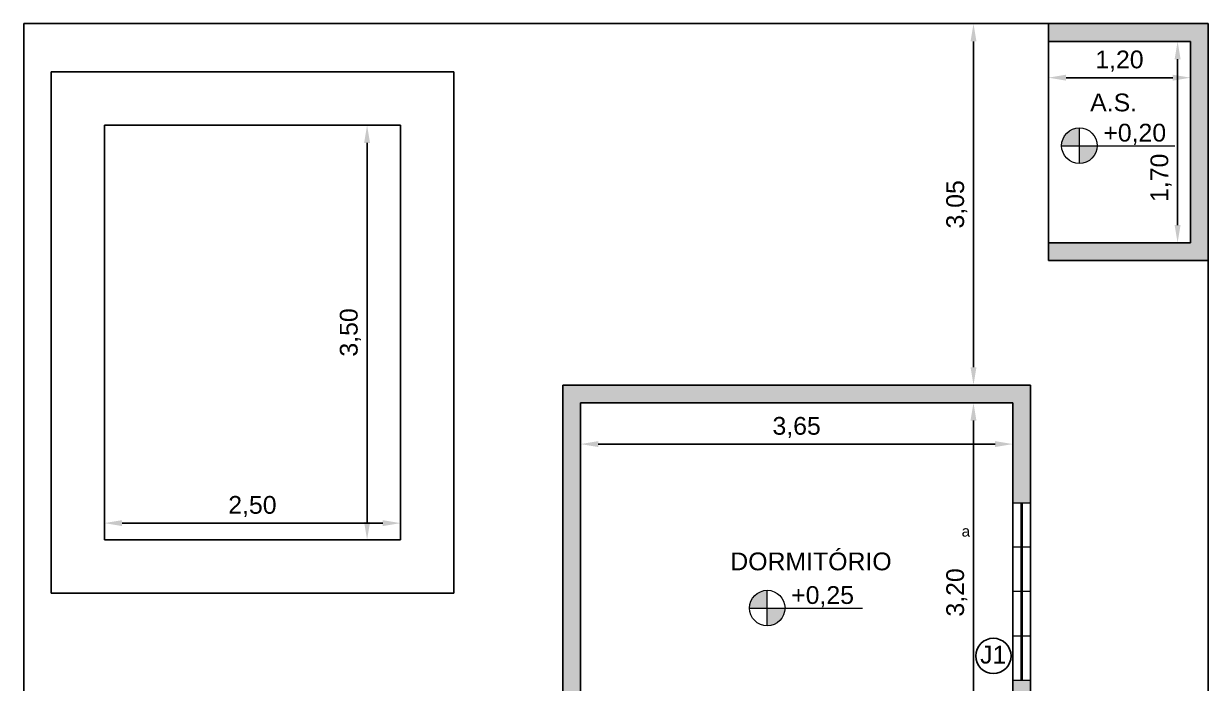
# Model space of a CAD drawing. Header units: inches. Extents: x 2 to 116, y 2 to 108.
# Drawn here: x 16.96 to 26.96, y 20.55 to 26.11 of the extents above; entities that cross this region are included whole.
import ezdxf
from ezdxf.enums import TextEntityAlignment as Align

# ---------------------------------------------------------------- set-up
doc = ezdxf.new("R2010")
doc.units = ezdxf.units.IN
doc.header["$MEASUREMENT"] = 0
doc.layers.add('04 ESQUADRIAS', color=252, linetype='Continuous', lineweight=9)
doc.layers.add('07.1 DETALHES', color=251, linetype='Continuous', lineweight=9)
for name, color, linetype in [('05 TEXTOS', 251, 'Continuous'), ('15.1 HACHURA PAREDES', 253, 'Continuous'), ('ELE_TEX3', 7, 'Continuous')]:
    doc.layers.add(name, color=color, linetype=linetype)
doc.layers.add('06 COTAS', color=7, linetype='Continuous', lineweight=9, true_color=0x96363a)
doc.styles.add('ARIAL', font='arial.ttf', dxfattribs={"width": 1.2})
doc.styles.get("Standard").update_dxf_attribs({"font": 'arial.ttf'})
doc.styles.add('TEXTO 15MM', font='arial.ttf', dxfattribs={"height": 0.15})
doc.styles.add('TEXTO BASICO 015', font='arial.ttf', dxfattribs={"height": 0.15})
doc.dimstyles.new('COTA', dxfattribs={"dimtxt": 0.15, "dimasz": 0.15, "dimexe": 0.05, "dimexo": 0.2, "dimgap": 0.05, "dimtad": 1, "dimzin": 1, "dimtxsty": 'TEXTO BASICO 015', "dimcen": 2.5, "dimadec": 8, "dimazin": 0, "dimtfac": 1, "dimtmove": 0, "dimatfit": 3, "dimfxl": 1, "dimarcsym": 0})
doc.dimstyles.new('Cotas Internas', dxfattribs={"dimtxt": 0.15, "dimasz": 0.15, "dimexe": 0, "dimexo": 0, "dimgap": 0, "dimtad": 0, "dimtoh": 1, "dimzin": 1, "dimdsep": 46, "dimtxsty": 'Standard', "dimcen": 2.5, "dimse1": 1, "dimse2": 1, "dimsd1": 1, "dimsd2": 1, "dimclrd": 256, "dimclre": 256, "dimclrt": 256, "dimadec": 0, "dimazin": 0, "dimtfac": 1, "dimtix": 1, "dimtmove": 1, "dimatfit": 3, "dimfxl": 1, "dimlwe": -1, "dimarcsym": 0})

# ---------------------------------------------------------------- blocks, each defined once
blk = doc.blocks.new('JANELA 150')
at = {"layer": '04 ESQUADRIAS'}
for p, q in [((0, 0.15), (1.5, 0.15)), ((0, 0), (0, 0.15)), ((0.375, 0), (0.375, 0.15)), ((0.75, 0), (0.75, 0.15)), ((1.125, 0), (1.125, 0.15)), ((1.5, 0.15), (1.5, 0)), ((0, 0.08), (1.5, 0.08)), ((1.5, 0.07), (0, 0.07)), ((1.5, 0), (0, 0))]:
    blk.add_line(p, q, dxfattribs=at)
blk = doc.blocks.new('*D65')
at = {"layer": '06 COTAS', "color": 0, "lineweight": -2, "transparency": 16777216}
for p, q in [((21.664, 22.713), (21.664, 22.515)), ((25.314, 22.713), (25.314, 22.515)), ((21.814, 22.565), (25.164, 22.565))]:
    blk.add_line(p, q, dxfattribs=at)
at = {"layer": '06 COTAS', "color": 0, "transparency": 16777216}
for points in [[(21.814, 22.59), (21.814, 22.54), (21.664, 22.565)], [(25.164, 22.59), (25.164, 22.54), (25.314, 22.565)]]:
    blk.add_solid(points, dxfattribs=at)
at = {"layer": 'Defpoints', "color": 0, "transparency": 16777216}
for p in [(21.664, 22.913), (25.314, 22.913), (25.314, 22.565)]:
    blk.add_point(p, dxfattribs=at)
at = {"layer": '06 COTAS', "color": 0, "transparency": 16777216, "insert": (23.489, 22.705), "char_height": 0.15, "attachment_point": 5, "style": 'TEXTO BASICO 015'}
blk.add_mtext('3,65', dxfattribs=at)
blk = doc.blocks.new('*D66')
at = {"layer": '06 COTAS', "color": 0, "lineweight": -2, "transparency": 16777216}
for p, q in [((25.114, 22.913), (24.932, 22.913)), ((24.982, 22.763), (24.982, 19.863)), ((25.114, 19.713), (24.932, 19.713))]:
    blk.add_line(p, q, dxfattribs=at)
at = {"layer": '06 COTAS', "color": 0, "transparency": 16777216}
for points in [[(24.957, 22.763), (25.007, 22.763), (24.982, 22.913)], [(24.957, 19.863), (25.007, 19.863), (24.982, 19.713)]]:
    blk.add_solid(points, dxfattribs=at)
at = {"layer": 'Defpoints', "color": 0, "transparency": 16777216}
for p in [(25.314, 22.913), (24.982, 19.713), (25.314, 19.713)]:
    blk.add_point(p, dxfattribs=at)
at = {"layer": '06 COTAS', "color": 0, "transparency": 16777216, "insert": (24.841, 21.313), "char_height": 0.15, "attachment_point": 5, "rotation": 90, "style": 'TEXTO BASICO 015'}
blk.add_mtext('3,20', dxfattribs=at)
blk = doc.blocks.new('*D51')
at = {"layer": '06 COTAS', "color": 0, "lineweight": -2, "transparency": 16777216}
for p, q in [((17.645, 21.957), (17.645, 21.948)), ((20.145, 21.957), (20.145, 21.948)), ((17.795, 21.898), (19.995, 21.898))]:
    blk.add_line(p, q, dxfattribs=at)
at = {"layer": '06 COTAS', "color": 0, "transparency": 16777216}
for points in [[(17.795, 21.923), (17.795, 21.873), (17.645, 21.898)], [(19.995, 21.923), (19.995, 21.873), (20.145, 21.898)]]:
    blk.add_solid(points, dxfattribs=at)
at = {"layer": 'Defpoints', "color": 0, "transparency": 16777216}
for p in [(20.145, 21.898), (17.645, 21.757), (20.145, 21.757)]:
    blk.add_point(p, dxfattribs=at)
at = {"layer": '06 COTAS', "color": 0, "transparency": 16777216, "insert": (18.895, 22.038), "char_height": 0.15, "attachment_point": 5, "style": 'TEXTO BASICO 015'}
blk.add_mtext('2,50', dxfattribs=at)
blk = doc.blocks.new('*D52')
at = {"layer": '06 COTAS', "color": 0, "lineweight": -2, "transparency": 16777216}
for p, q in [((19.945, 25.257), (19.813, 25.257)), ((19.863, 21.907), (19.863, 25.107)), ((19.945, 21.757), (19.813, 21.757))]:
    blk.add_line(p, q, dxfattribs=at)
at = {"layer": '06 COTAS', "color": 0, "transparency": 16777216}
for points in [[(19.838, 25.107), (19.888, 25.107), (19.863, 25.257)], [(19.838, 21.907), (19.888, 21.907), (19.863, 21.757)]]:
    blk.add_solid(points, dxfattribs=at)
at = {"layer": 'Defpoints', "color": 0, "transparency": 16777216}
for p in [(19.863, 25.257), (20.145, 25.257), (20.145, 21.757)]:
    blk.add_point(p, dxfattribs=at)
at = {"layer": '06 COTAS', "color": 0, "transparency": 16777216, "insert": (19.722, 23.507), "char_height": 0.15, "attachment_point": 5, "rotation": 90, "style": 'TEXTO BASICO 015'}
blk.add_mtext('3,50', dxfattribs=at)
blk = doc.blocks.new('*D53')
at = {"layer": '06 COTAS', "color": 0, "lineweight": -2, "transparency": 16777216}
for p, q in [((25.614, 25.763), (25.614, 25.607)), ((26.814, 25.763), (26.814, 25.607)), ((25.764, 25.657), (26.664, 25.657))]:
    blk.add_line(p, q, dxfattribs=at)
at = {"layer": '06 COTAS', "color": 0, "transparency": 16777216}
for points in [[(25.764, 25.682), (25.764, 25.632), (25.614, 25.657)], [(26.664, 25.682), (26.664, 25.632), (26.814, 25.657)]]:
    blk.add_solid(points, dxfattribs=at)
at = {"layer": 'Defpoints', "color": 0, "transparency": 16777216}
for p in [(25.614, 25.963), (26.814, 25.963), (26.814, 25.657)]:
    blk.add_point(p, dxfattribs=at)
at = {"layer": '06 COTAS', "color": 0, "transparency": 16777216, "insert": (26.214, 25.797), "char_height": 0.15, "attachment_point": 5, "style": 'TEXTO BASICO 015'}
blk.add_mtext('1,20', dxfattribs=at)
blk = doc.blocks.new('*D54')
at = {"layer": '06 COTAS', "color": 0, "lineweight": -2, "transparency": 16777216}
for p, q in [((26.614, 25.963), (26.655, 25.963)), ((26.705, 25.813), (26.705, 24.413)), ((26.614, 24.263), (26.655, 24.263))]:
    blk.add_line(p, q, dxfattribs=at)
at = {"layer": '06 COTAS', "color": 0, "transparency": 16777216}
for points in [[(26.68, 25.813), (26.73, 25.813), (26.705, 25.963)], [(26.68, 24.413), (26.73, 24.413), (26.705, 24.263)]]:
    blk.add_solid(points, dxfattribs=at)
at = {"layer": 'Defpoints', "color": 0, "transparency": 16777216}
for p in [(26.814, 25.963), (26.705, 24.263), (26.814, 24.263)]:
    blk.add_point(p, dxfattribs=at)
at = {"layer": '06 COTAS', "color": 0, "transparency": 16777216, "insert": (26.565, 24.812), "char_height": 0.15, "attachment_point": 5, "rotation": 90, "style": 'TEXTO BASICO 015'}
blk.add_mtext('1,70', dxfattribs=at)
blk = doc.blocks.new('*D36')
at = {"layer": 'Defpoints', "color": 0, "transparency": 16777216}
for p in [(16.964, 26.113), (17.209, 26.113), (16.964, 6.113)]:
    blk.add_point(p, dxfattribs=at)
at = {"layer": '06 COTAS', "transparency": 16777216, "insert": (17.092, 6.407), "char_height": 0.15, "attachment_point": 5, "rotation": 90}
blk.add_mtext('20.00', dxfattribs=at)
blk = doc.blocks.new('*D43')
at = {"layer": '06 COTAS', "color": 0, "lineweight": -2, "transparency": 16777216}
for p, q in [((25.414, 26.113), (24.932, 26.113)), ((24.982, 23.213), (24.982, 25.963)), ((25.264, 23.063), (24.932, 23.063))]:
    blk.add_line(p, q, dxfattribs=at)
at = {"layer": '06 COTAS', "color": 0, "transparency": 16777216}
for points in [[(24.957, 25.963), (25.007, 25.963), (24.982, 26.113)], [(24.957, 23.213), (25.007, 23.213), (24.982, 23.063)]]:
    blk.add_solid(points, dxfattribs=at)
at = {"layer": 'Defpoints', "color": 0, "transparency": 16777216}
for p in [(24.982, 26.113), (25.614, 26.113), (25.464, 23.063)]:
    blk.add_point(p, dxfattribs=at)
at = {"layer": '06 COTAS', "color": 0, "transparency": 16777216, "insert": (24.841, 24.588), "char_height": 0.15, "attachment_point": 5, "rotation": 90, "style": 'TEXTO BASICO 015'}
blk.add_mtext('3,05', dxfattribs=at)

msp = doc.modelspace()

# ---------------------------------------------------------------- hatches: boundary and pattern name
at = {"layer": '07.1 DETALHES'}
h = msp.add_hatch(color=256, dxfattribs=at)
h.dxf.hatch_style = 1
h.paths.add_polyline_path([(25.876, 25.233, 0.41421), (25.726, 25.083), (25.876, 25.083)])
h = msp.add_hatch(color=256, dxfattribs=at)
h.dxf.hatch_style = 1
h.paths.add_polyline_path([(25.876, 25.083), (25.876, 24.933, 0.41421), (26.026, 25.083)])
h = msp.add_hatch(color=256, dxfattribs=at)
h.dxf.hatch_style = 1
h.paths.add_polyline_path([(23.241, 21.331, 0.41421), (23.091, 21.181), (23.241, 21.181)])
h = msp.add_hatch(color=256, dxfattribs=at)
h.dxf.hatch_style = 1
h.paths.add_polyline_path([(23.241, 21.181), (23.241, 21.031, 0.41421), (23.391, 21.181)])
at = {"layer": '15.1 HACHURA PAREDES'}
h = msp.add_hatch(color=256, dxfattribs=at)
h.dxf.hatch_style = 1
h.paths.add_polyline_path([(26.964, 26.113), (26.814, 26.113), (25.614, 26.113), (25.614, 25.963), (26.814, 25.963), (26.814, 24.263), (25.614, 24.263), (25.614, 24.113), (26.964, 24.113)])
h = msp.add_hatch(color=256, dxfattribs=at)
h.dxf.hatch_style = 1
h.paths.add_polyline_path([(21.664, 22.913), (25.314, 22.913), (25.314, 22.07), (25.464, 22.07), (25.464, 23.063), (21.514, 23.063), (21.514, 19.713), (21.664, 19.713), (21.664, 19.723)])
h = msp.add_hatch(color=256, dxfattribs=at)
h.dxf.hatch_style = 1
h.paths.add_polyline_path([(25.464, 20.57), (25.314, 20.57), (25.314, 19.713), (25.314, 19.37), (25.464, 19.37)])

# ---------------------------------------------------------------- linework, layer by layer
for p, q in [((26.964, 26.113), (16.964, 26.113)), ((16.964, 26.113), (16.964, 6.113)), ((25.614, 25.963), (25.614, 26.113)), ((26.964, 6.113), (26.964, 26.113)), ((26.814, 25.963), (25.614, 25.963)), ((25.614, 24.113), (25.614, 25.963)), ((26.814, 25.963), (26.814, 24.263)), ((17.195, 25.707), (20.595, 25.707)), ((17.195, 21.307), (17.195, 25.707)), ((20.595, 25.707), (20.595, 21.307)), ((17.645, 25.257), (20.145, 25.257)), ((17.645, 21.757), (17.645, 25.257)), ((20.145, 25.257), (20.145, 21.757)), ((26.814, 24.263), (25.614, 24.263)), ((26.964, 24.113), (25.614, 24.113)), ((25.464, 23.063), (21.514, 23.063)), ((21.514, 23.063), (21.514, 19.713)), ((25.464, 12.113), (25.464, 23.063)), ((25.314, 22.913), (21.664, 22.913)), ((21.664, 22.913), (21.664, 19.713)), ((25.314, 19.713), (25.314, 22.913)), ((20.145, 21.757), (17.645, 21.757)), ((20.595, 21.307), (17.195, 21.307))]:
    msp.add_line(p, q)
at = {"layer": '05 TEXTOS'}
msp.add_circle((25.15, 20.777), 0.149, dxfattribs=at)
at = {"layer": '07.1 DETALHES'}
for p, q in [((25.876, 24.933), (25.876, 25.233)), ((25.726, 25.083), (26.681, 25.083)), ((23.241, 21.031), (23.241, 21.331)), ((23.091, 21.181), (24.046, 21.181))]:
    msp.add_line(p, q, dxfattribs=at)
for centre in [(25.876, 25.083), (23.241, 21.181)]:
    msp.add_circle(centre, 0.15, dxfattribs=at)

# ---------------------------------------------------------------- block references
at = {"layer": '04 ESQUADRIAS', "rotation": 89.99999999999999}
msp.add_blockref('JANELA 150', (25.464, 20.57), dxfattribs=at)

# ---------------------------------------------------------------- texts
at = {"layer": '04 ESQUADRIAS', "style": 'TEXTO 15MM'}
msp.add_text('J1', height=0.15, dxfattribs=at).set_placement((25.038, 20.713))
at = {"layer": '05 TEXTOS', "style": 'TEXTO BASICO 015'}
for s, p in [('+0,20', (26.078, 25.118)), ('+0,25', (23.443, 21.216))]:
    msp.add_text(s, height=0.15, dxfattribs=at).set_placement(p)
at = {"layer": '05 TEXTOS', "char_height": 0.15, "attachment_point": 1, "style": 'TEXTO BASICO 015'}
for s, insert in [('A.S.', (25.967, 25.523)), ('DORMITÓRIO', (22.929, 21.65))]:
    msp.add_mtext_dynamic_manual_height_columns(s, width=1.65583, gutter_width=0.75, heights=[0], dxfattribs=dict(at, insert=insert))
at = {"layer": 'ELE_TEX3', "color": 2, "style": 'ARIAL'}
msp.add_text('a', height=0.0918, dxfattribs=at).set_placement((24.882, 21.83), align=Align.MIDDLE_LEFT)

# ---------------------------------------------------------------- dimensions: what is measured, and where the dimension line sits
at = {"layer": '06 COTAS'}
for base, p1, p2, dimstyle, picture, middle in [((17.209, 26.113), (16.964, 6.113), (16.964, 26.113), 'Cotas Internas', '*D36', (17.092, 6.407)), ((26.705, 24.263), (26.814, 25.963), (26.814, 24.263), 'COTA', '*D54', (26.705, 24.812))]:
    dim = msp.add_linear_dim(base=base, p1=p1, p2=p2, angle=90, dimstyle=dimstyle, dxfattribs=at)
    dim.commit()
    dim.dimension.update_dxf_attribs({"geometry": picture, "text_midpoint": middle, "dimtype": 160})
for base, p1, p2, picture, middle in [((24.982, 26.113), (25.464, 23.063), (25.614, 26.113), '*D43', (24.841, 24.588)), ((19.863, 25.257), (20.145, 21.757), (20.145, 25.257), '*D52', (19.722, 23.507)), ((24.982, 19.713), (25.314, 22.913), (25.314, 19.713), '*D66', (24.841, 21.313))]:
    dim = msp.add_linear_dim(base=base, p1=p1, p2=p2, angle=90, dimstyle='COTA', dxfattribs=at)
    dim.commit()
    dim.dimension.update_dxf_attribs({"geometry": picture, "text_midpoint": middle})
for base, p1, p2, picture, middle in [((26.814, 25.657), (25.614, 25.963), (26.814, 25.963), '*D53', (26.214, 25.797)), ((25.314, 22.565), (21.664, 22.913), (25.314, 22.913), '*D65', (23.489, 22.705)), ((20.145, 21.898), (17.645, 21.757), (20.145, 21.757), '*D51', (18.895, 22.038))]:
    dim = msp.add_linear_dim(base=base, p1=p1, p2=p2, dimstyle='COTA', dxfattribs=at)
    dim.commit()
    dim.dimension.update_dxf_attribs({"geometry": picture, "text_midpoint": middle})

doc.saveas('drawing.dxf')
